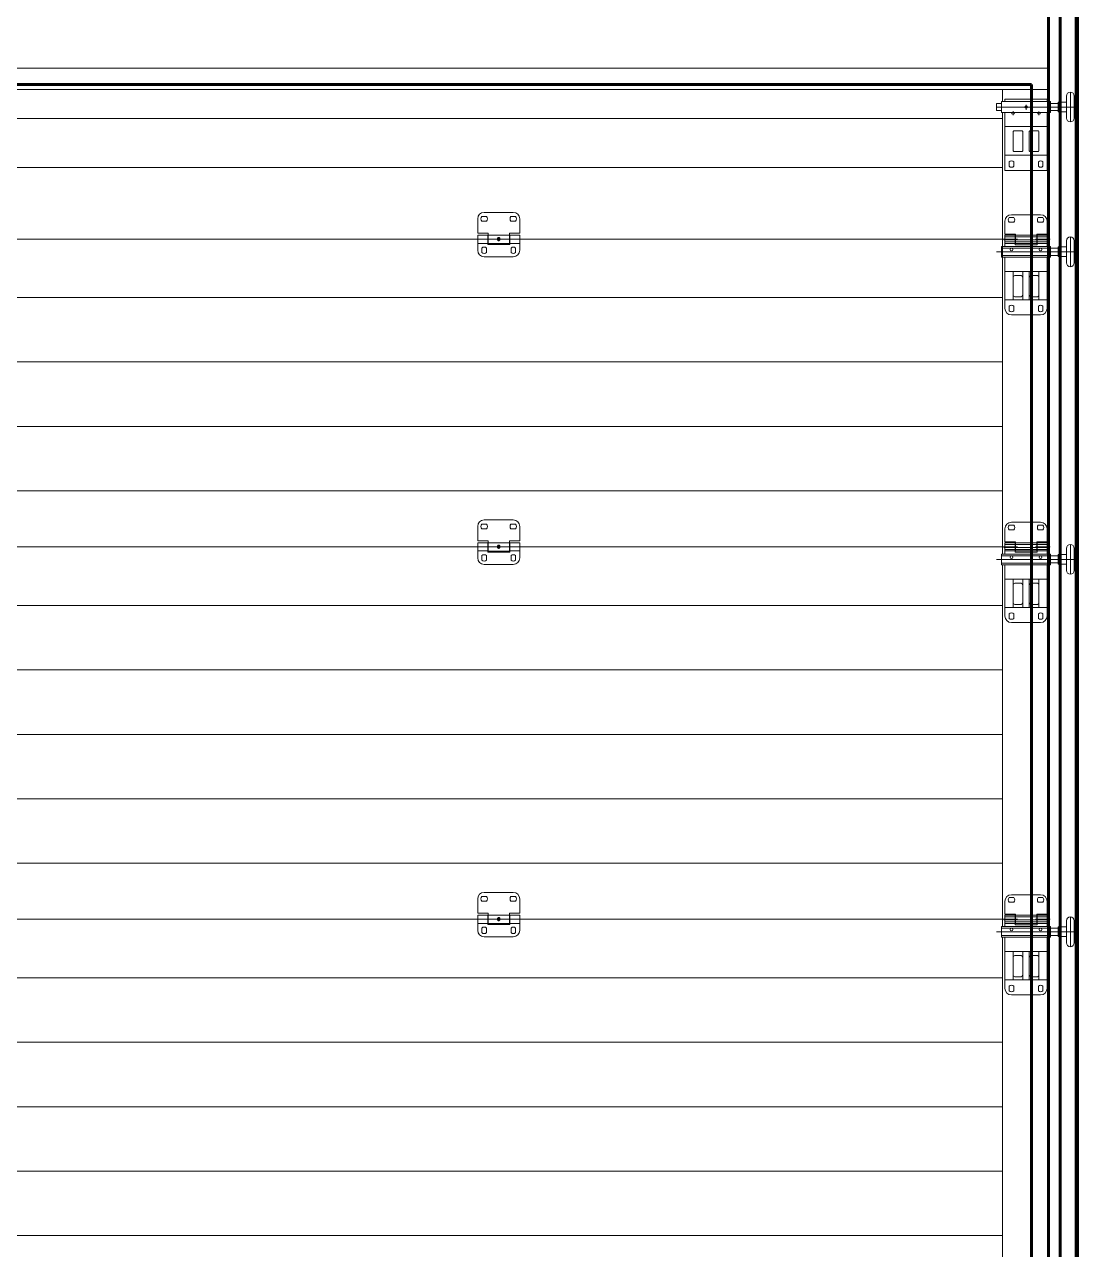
# Model space of a CAD drawing. Header units: millimetres. Extents: x 0 to 1680, y 0 to 594.
# Drawn here: x 286 to 347, y 412 to 482.9 of the extents above; entities that cross this region are included whole.
import ezdxf

# ---------------------------------------------------------------- set-up
doc = ezdxf.new("R2010")
doc.units = ezdxf.units.MM
for name, pattern in [('K5LT_AXLED', [19.5, 15, -1.5, 1.5, -1.5]), ('K5LT_BASIC', [0]), ('K5LT_THIN_INCLUDED_TO_HATCHING', [0])]:
    doc.linetypes.add(name, pattern=pattern)
doc.layers.add('Системный слой', color=7, linetype='Continuous')

# ---------------------------------------------------------------- blocks, each defined once
blk = doc.blocks.new('U14')
at = {"layer": 'Системный слой', "color": 7, "linetype": 'K5LT_THIN_INCLUDED_TO_HATCHING', "lineweight": 18}
for p, q in [((343.832, 467.004), (343.832, 468.648)), ((344.207, 467.004), (344.207, 468.648))]:
    blk.add_line(p, q, dxfattribs=at)
blk = doc.blocks.new('U15')
at = {"layer": 'Системный слой', "color": 7, "linetype": 'K5LT_THIN_INCLUDED_TO_HATCHING', "lineweight": 18}
for p, q in [((343.27, 467.004), (343.27, 468.648)), ((344.77, 467.004), (344.77, 468.648))]:
    blk.add_line(p, q, dxfattribs=at)
blk = doc.blocks.new('U16')
at = {"layer": 'Системный слой', "color": 7, "linetype": 'K5LT_THIN_INCLUDED_TO_HATCHING', "lineweight": 18}
for p, q in [((343.832, 449.192), (343.832, 450.835)), ((344.207, 449.192), (344.207, 450.835))]:
    blk.add_line(p, q, dxfattribs=at)
blk = doc.blocks.new('U17')
at = {"layer": 'Системный слой', "color": 7, "linetype": 'K5LT_THIN_INCLUDED_TO_HATCHING', "lineweight": 18}
for p, q in [((343.27, 449.192), (343.27, 450.835)), ((344.77, 449.192), (344.77, 450.835))]:
    blk.add_line(p, q, dxfattribs=at)
blk = doc.blocks.new('U18')
at = {"layer": 'Системный слой', "color": 7, "linetype": 'K5LT_THIN_INCLUDED_TO_HATCHING', "lineweight": 18}
for p, q in [((343.832, 427.629), (343.832, 429.273)), ((344.207, 427.629), (344.207, 429.273))]:
    blk.add_line(p, q, dxfattribs=at)
blk = doc.blocks.new('U19')
at = {"layer": 'Системный слой', "color": 7, "linetype": 'K5LT_THIN_INCLUDED_TO_HATCHING', "lineweight": 18}
for p, q in [((343.27, 427.629), (343.27, 429.273)), ((344.77, 427.629), (344.77, 429.273))]:
    blk.add_line(p, q, dxfattribs=at)

msp = doc.modelspace()

# ---------------------------------------------------------------- linework, layer by layer
at = {"layer": 'Системный слой', "color": 5, "linetype": 'K5LT_BASIC', "lineweight": 60, "true_color": 0x0000ff}
for p, q in [((345.3134, 390.02559), (345.3134, 565.95034)), ((345.9884, 390.02559), (345.9884, 565.95034)), ((346.9259, 565.95034), (346.9259, 389.93578)), ((347.0009, 389.93578), (347.0009, 565.95034)), ((250.5884, 479.47534), (344.3384, 479.47534)), ((344.3384, 479.47534), (344.3384, 385.72534))]:
    msp.add_line(p, q, dxfattribs=at)
at = {"layer": 'Системный слой', "color": 7, "linetype": 'K5LT_THIN_INCLUDED_TO_HATCHING', "lineweight": 18}
for p, q in [((261.10538, 480.41284), (327.22852, 480.41284)), ((320.79788, 480.41284), (345.3134, 480.41284)), ((345.3134, 386.77146), (345.3134, 480.41284)), ((261.10538, 479.17534), (327.22852, 479.17534)), ((320.79788, 479.17534), (345.3134, 479.17534)), ((342.64982, 478.48786), (342.64982, 479.17534)), ((346.3634, 477.53145), (346.3634, 478.80645)), ((346.5884, 477.30645), (346.5884, 479.03145)), ((346.8134, 477.53145), (346.8134, 478.80645)), ((342.3134, 478.3752), (342.3134, 477.9627)), ((342.59465, 478.3752), (342.3134, 478.3752)), ((342.3134, 478.16895), (346.8134, 478.16895)), ((342.59465, 478.48786), (345.44465, 478.48786)), ((342.59465, 477.85004), (342.59465, 478.48786)), ((342.8009, 478.61879), (345.2384, 478.61879)), ((342.8009, 478.61879), (342.8009, 478.48786)), ((344.01965, 478.00347), (344.01965, 478.29962)), ((345.2384, 478.61879), (345.2384, 478.48786)), ((345.44465, 477.85004), (345.44465, 478.48786)), ((345.8759, 478.3752), (345.44465, 478.3752)), ((345.8759, 478.4502), (345.8759, 477.8877)), ((345.8759, 478.4502), (346.11965, 478.4502)), ((346.3634, 478.4502), (346.11965, 478.4502)), ((342.64177, 477.50733), (252.30427, 477.50733)), ((342.59465, 477.9627), (342.3134, 477.9627)), ((342.59465, 477.85004), (345.44465, 477.85004)), ((342.64982, 452.28396), (342.64982, 477.85004)), ((342.8009, 477.85004), (342.8009, 474.49379)), ((343.26965, 477.68955), (343.26965, 477.93169)), ((344.76965, 477.70384), (344.76965, 477.91546)), ((345.2384, 477.85004), (345.2384, 474.49379)), ((345.8759, 477.9627), (345.44465, 477.9627)), ((345.8759, 477.8877), (346.11965, 477.8877)), ((346.3634, 477.8877), (346.11965, 477.8877)), ((342.8009, 477.04415), (345.2384, 477.04415)), ((342.8009, 477.04415), (345.2384, 477.04415)), ((343.26965, 476.74507), (343.30715, 476.78257)), ((343.26965, 475.62775), (343.26965, 476.74507)), ((343.30715, 476.78257), (343.79465, 476.78257)), ((343.79465, 476.78257), (343.83215, 476.74507)), ((343.83215, 475.62775), (343.83215, 476.74507)), ((344.20715, 476.74507), (344.24465, 476.78257)), ((344.20715, 475.62775), (344.20715, 476.74507)), ((344.24465, 476.78257), (344.73215, 476.78257)), ((344.73215, 476.78257), (344.76965, 476.74507)), ((344.76965, 475.62775), (344.76965, 476.74507)), ((342.8009, 475.37932), (345.2384, 475.37932)), ((343.26965, 475.62775), (343.30715, 475.59025)), ((343.30715, 475.59025), (343.79465, 475.59025)), ((343.79465, 475.59025), (343.83215, 475.62775)), ((344.20715, 475.62775), (344.24465, 475.59025)), ((344.24465, 475.59025), (344.73215, 475.59025)), ((344.73215, 475.59025), (344.76965, 475.62775)), ((342.64177, 474.67608), (252.30427, 474.67608)), ((343.04465, 475.00269), (343.04465, 474.73489)), ((343.30715, 475.00269), (343.30715, 474.73489)), ((344.73215, 475.00269), (344.73215, 474.73489)), ((344.99465, 475.00269), (344.99465, 474.73489)), ((345.2384, 474.49379), (342.8009, 474.49379)), ((312.25715, 471.69396), (312.25715, 470.86896)), ((312.76605, 471.82521), (312.49825, 471.82521)), ((314.31965, 472.06896), (312.63215, 472.06896)), ((314.45355, 471.82521), (314.18575, 471.82521)), ((314.69465, 470.86896), (314.69465, 471.69396)), ((343.042, 471.76521), (343.3098, 471.76521)), ((343.1759, 471.93396), (344.8634, 471.93396)), ((344.7295, 471.76521), (344.9973, 471.76521)), ((312.49825, 471.56271), (312.76605, 471.56271)), ((314.18575, 471.56271), (314.45355, 471.56271)), ((342.8009, 470.80896), (342.8009, 471.55896)), ((343.3098, 471.50271), (343.042, 471.50271)), ((344.9973, 471.50271), (344.7295, 471.50271)), ((345.2384, 470.80896), (345.2384, 471.55896)), ((342.68, 470.50896), (252.3425, 470.50896)), ((312.25715, 470.86896), (312.85715, 470.86896)), ((312.25715, 470.74334), (312.25715, 470.27459)), ((312.25715, 470.74334), (312.8384, 470.74334)), ((312.25715, 470.27459), (312.8384, 470.27459)), ((312.25715, 470.27459), (312.25715, 469.87146)), ((312.8384, 470.74334), (312.8384, 470.27459)), ((312.85715, 470.64021), (312.8384, 470.64021)), ((312.85715, 470.37771), (312.8384, 470.37771)), ((312.8384, 470.27459), (312.8384, 470.20896)), ((312.85715, 470.86896), (312.85715, 470.74896)), ((312.85715, 470.26896), (312.85715, 470.74896)), ((314.09465, 470.74896), (312.85715, 470.74896)), ((314.09465, 470.86896), (314.69465, 470.86896)), ((314.09465, 470.74896), (314.09465, 470.86896)), ((314.09465, 470.74896), (314.09465, 470.26896)), ((314.1134, 470.64021), (314.09465, 470.64021)), ((314.1134, 470.37771), (314.09465, 470.37771)), ((314.1134, 470.74334), (314.69465, 470.74334)), ((314.1134, 470.74334), (314.1134, 470.27459)), ((314.1134, 470.27459), (314.69465, 470.27459)), ((314.1134, 470.20896), (314.1134, 470.27459)), ((314.69465, 470.74334), (314.69465, 470.27459)), ((314.69465, 470.27459), (314.69465, 469.87146)), ((342.6593, 470.50896), (343.5262, 470.50896)), ((345.3509, 470.48084), (342.7259, 470.48084)), ((342.8009, 470.80896), (343.4009, 470.80896)), ((342.8009, 470.74379), (345.2384, 470.74379)), ((342.8009, 470.74334), (343.38215, 470.74334)), ((342.8009, 470.09646), (342.8009, 470.74334)), ((342.8009, 470.64959), (344.65715, 470.64959)), ((342.8009, 470.36834), (344.65715, 470.36834)), ((342.8009, 470.27459), (343.38215, 470.27459)), ((343.38215, 470.74334), (343.38215, 470.19675)), ((343.38215, 470.64959), (343.4009, 470.64959)), ((343.38215, 470.36834), (343.4009, 470.36834)), ((343.4009, 470.80896), (343.4009, 470.27459)), ((343.4009, 470.74334), (344.6384, 470.74334)), ((343.4009, 470.27459), (344.6384, 470.27459)), ((344.57135, 470.50896), (345.42068, 470.50896)), ((344.6384, 470.80896), (345.2384, 470.80896)), ((344.6384, 470.80896), (344.6384, 470.27459)), ((344.6384, 470.64959), (344.65715, 470.64959)), ((344.6384, 470.36834), (344.65715, 470.36834)), ((344.65715, 470.74334), (344.65715, 470.19675)), ((344.65715, 470.74334), (345.2384, 470.74334)), ((344.65715, 470.64959), (345.2384, 470.64959)), ((344.65715, 470.36834), (345.2384, 470.36834)), ((344.65715, 470.27459), (345.2384, 470.27459)), ((345.2384, 470.74334), (345.2384, 470.09646)), ((346.3634, 469.14959), (346.3634, 470.42459)), ((346.3634, 470.42459), (346.3634, 469.14959)), ((346.5884, 468.92459), (346.5884, 470.64959)), ((346.5884, 470.64959), (346.5884, 468.92459)), ((346.8134, 469.14959), (346.8134, 470.42459)), ((346.8134, 470.42459), (346.8134, 469.14959)), ((312.5009, 470.00536), (312.5009, 469.73756)), ((312.7634, 469.73756), (312.7634, 470.00536)), ((312.8384, 470.20896), (314.1134, 470.20896)), ((314.09465, 470.26896), (312.85715, 470.26896)), ((314.1884, 470.00536), (314.1884, 469.73756)), ((314.4509, 469.73756), (314.4509, 470.00536)), ((342.3134, 469.78709), (346.8134, 469.78709)), ((342.3134, 469.78709), (346.8134, 469.78709)), ((342.59465, 470.09646), (342.59465, 469.47771)), ((345.44465, 470.09646), (342.59465, 470.09646)), ((345.44465, 470.00271), (342.59465, 470.00271)), ((345.44465, 469.78709), (342.59465, 469.78709)), ((345.44465, 469.57146), (342.59465, 469.57146)), ((344.65715, 470.19675), (343.38215, 470.19675)), ((345.44465, 470.09646), (345.44465, 469.47771)), ((345.8759, 469.99334), (345.44465, 469.99334)), ((345.8759, 469.99334), (345.44465, 469.99334)), ((345.8759, 469.58084), (345.44465, 469.58084)), ((345.8759, 469.58084), (345.44465, 469.58084)), ((345.8759, 470.06834), (345.8759, 469.50584)), ((345.8759, 470.06834), (346.11965, 470.06834)), ((345.8759, 469.50584), (345.8759, 470.06834)), ((345.8759, 470.06834), (346.11965, 470.06834)), ((346.3634, 470.06834), (346.11965, 470.06834)), ((346.3634, 470.06834), (346.11965, 470.06834)), ((312.63215, 469.49646), (314.31965, 469.49646)), ((345.44465, 469.47771), (342.59465, 469.47771)), ((342.8009, 466.50584), (342.8009, 469.47771)), ((342.8009, 469.47771), (345.2384, 469.47771)), ((345.2384, 469.47771), (345.2384, 466.50584)), ((345.8759, 469.50584), (346.11965, 469.50584)), ((345.8759, 469.50584), (346.11965, 469.50584)), ((346.3634, 469.50584), (346.11965, 469.50584)), ((346.3634, 469.50584), (346.11965, 469.50584)), ((342.8009, 468.64753), (345.2384, 468.64753)), ((343.3634, 468.40917), (343.7384, 468.40917)), ((344.3009, 468.40917), (344.6759, 468.40917)), ((342.64177, 467.13858), (252.30427, 467.13858)), ((342.8009, 467.00438), (345.2384, 467.00438)), ((343.3634, 467.18542), (343.7384, 467.18542)), ((344.3009, 467.18542), (344.6759, 467.18542)), ((343.04465, 466.63974), (343.04465, 466.37194)), ((344.8634, 466.13084), (343.1759, 466.13084)), ((343.30715, 466.63974), (343.30715, 466.37194)), ((344.73215, 466.63974), (344.73215, 466.37194)), ((344.99465, 466.63974), (344.99465, 466.37194)), ((342.64177, 463.40733), (252.30427, 463.40733)), ((342.64177, 459.67608), (252.30427, 459.67608)), ((342.64177, 455.94483), (252.30427, 455.94483)), ((342.64177, 455.94483), (252.30427, 455.94483)), ((312.76605, 454.01271), (312.49825, 454.01271)), ((314.31965, 454.25646), (312.63215, 454.25646)), ((314.45355, 454.01271), (314.18575, 454.01271)), ((343.1759, 454.12146), (344.8634, 454.12146)), ((312.25715, 453.88146), (312.25715, 453.05646)), ((312.49825, 453.75021), (312.76605, 453.75021)), ((314.18575, 453.75021), (314.45355, 453.75021)), ((314.69465, 453.05646), (314.69465, 453.88146)), ((342.8009, 452.99646), (342.8009, 453.74646)), ((343.042, 453.95271), (343.3098, 453.95271)), ((343.3098, 453.69021), (343.042, 453.69021)), ((344.7295, 453.95271), (344.9973, 453.95271)), ((344.9973, 453.69021), (344.7295, 453.69021)), ((345.2384, 452.99646), (345.2384, 453.74646)), ((249.6509, 452.69646), (342.64982, 452.69646)), ((312.25715, 453.05646), (312.85715, 453.05646)), ((312.25715, 452.93084), (312.25715, 452.46209)), ((312.25715, 452.93084), (312.8384, 452.93084)), ((312.8384, 452.93084), (312.8384, 452.46209)), ((312.85715, 452.82771), (312.8384, 452.82771)), ((312.85715, 452.56521), (312.8384, 452.56521)), ((312.85715, 453.05646), (312.85715, 452.93646)), ((312.85715, 452.45646), (312.85715, 452.93646)), ((314.09465, 452.93646), (312.85715, 452.93646)), ((314.09465, 453.05646), (314.69465, 453.05646)), ((314.09465, 452.93646), (314.09465, 453.05646)), ((314.09465, 452.93646), (314.09465, 452.45646)), ((314.1134, 452.82771), (314.09465, 452.82771)), ((314.1134, 452.56521), (314.09465, 452.56521)), ((314.1134, 452.93084), (314.69465, 452.93084)), ((314.1134, 452.93084), (314.1134, 452.46209)), ((314.69465, 452.93084), (314.69465, 452.46209)), ((342.6593, 452.69646), (343.5262, 452.69646)), ((345.3509, 452.66834), (342.7259, 452.66834)), ((342.8009, 452.99646), (343.4009, 452.99646)), ((342.8009, 452.93084), (343.38215, 452.93084)), ((342.8009, 452.28396), (342.8009, 452.93084)), ((342.8009, 452.83709), (344.65715, 452.83709)), ((342.8009, 452.55584), (344.65715, 452.55584)), ((343.38215, 452.93084), (343.38215, 452.38425)), ((343.38215, 452.83709), (343.4009, 452.83709)), ((343.38215, 452.55584), (343.4009, 452.55584)), ((343.4009, 452.99646), (343.4009, 452.46209)), ((343.4009, 452.93084), (344.6384, 452.93084)), ((344.57135, 452.69646), (345.42068, 452.69646)), ((344.6384, 452.99646), (345.2384, 452.99646)), ((344.6384, 452.99646), (344.6384, 452.46209)), ((344.6384, 452.83709), (344.65715, 452.83709)), ((344.6384, 452.55584), (344.65715, 452.55584)), ((344.65715, 452.93084), (344.65715, 452.38425)), ((344.65715, 452.93084), (345.2384, 452.93084)), ((344.65715, 452.83709), (345.2384, 452.83709)), ((344.65715, 452.55584), (345.2384, 452.55584)), ((345.2384, 452.93084), (345.2384, 452.28396)), ((346.3634, 451.33709), (346.3634, 452.61209)), ((346.3634, 452.61209), (346.3634, 451.33709)), ((346.5884, 451.11209), (346.5884, 452.83709)), ((346.5884, 452.83709), (346.5884, 451.11209)), ((346.8134, 451.33709), (346.8134, 452.61209)), ((346.8134, 452.61209), (346.8134, 451.33709)), ((312.25715, 452.46209), (312.8384, 452.46209)), ((312.25715, 452.46209), (312.25715, 452.05896)), ((312.5009, 452.19286), (312.5009, 451.92506)), ((312.7634, 451.92506), (312.7634, 452.19286)), ((312.8384, 452.46209), (312.8384, 452.39646)), ((312.8384, 452.39646), (314.1134, 452.39646)), ((314.09465, 452.45646), (312.85715, 452.45646)), ((314.1134, 452.46209), (314.69465, 452.46209)), ((314.1134, 452.39646), (314.1134, 452.46209)), ((314.1884, 452.19286), (314.1884, 451.92506)), ((314.4509, 451.92506), (314.4509, 452.19286)), ((314.69465, 452.46209), (314.69465, 452.05896)), ((342.3134, 451.97459), (346.8134, 451.97459)), ((342.3134, 451.97459), (346.8134, 451.97459)), ((342.59465, 452.28396), (342.59465, 451.66521)), ((345.44465, 452.28396), (342.59465, 452.28396)), ((345.44465, 452.19021), (342.59465, 452.19021)), ((345.44465, 451.97459), (342.59465, 451.97459)), ((342.8009, 452.46209), (343.38215, 452.46209)), ((344.65715, 452.38425), (343.38215, 452.38425)), ((343.4009, 452.46209), (344.6384, 452.46209)), ((344.65715, 452.46209), (345.2384, 452.46209)), ((345.44465, 452.28396), (345.44465, 451.66521)), ((345.8759, 452.18084), (345.44465, 452.18084)), ((345.8759, 452.18084), (345.44465, 452.18084)), ((345.8759, 452.25584), (345.8759, 451.69334)), ((345.8759, 452.25584), (346.11965, 452.25584)), ((345.8759, 451.69334), (345.8759, 452.25584)), ((345.8759, 452.25584), (346.11965, 452.25584)), ((346.3634, 452.25584), (346.11965, 452.25584)), ((346.3634, 452.25584), (346.11965, 452.25584)), ((312.63215, 451.68396), (314.31965, 451.68396)), ((345.44465, 451.75896), (342.59465, 451.75896)), ((345.44465, 451.66521), (342.59465, 451.66521)), ((342.64982, 430.72146), (342.64982, 451.66521)), ((342.8009, 448.69334), (342.8009, 451.66521)), ((342.8009, 451.66521), (345.2384, 451.66521)), ((345.2384, 451.66521), (345.2384, 448.69334)), ((345.8759, 451.76834), (345.44465, 451.76834)), ((345.8759, 451.76834), (345.44465, 451.76834)), ((345.8759, 451.69334), (346.11965, 451.69334)), ((345.8759, 451.69334), (346.11965, 451.69334)), ((346.3634, 451.69334), (346.11965, 451.69334)), ((346.3634, 451.69334), (346.11965, 451.69334)), ((342.8009, 450.83503), (345.2384, 450.83503)), ((343.3634, 450.59667), (343.7384, 450.59667)), ((344.3009, 450.59667), (344.6759, 450.59667)), ((342.64177, 449.30733), (252.30427, 449.30733)), ((342.8009, 449.19188), (345.2384, 449.19188)), ((343.3634, 449.37292), (343.7384, 449.37292)), ((344.3009, 449.37292), (344.6759, 449.37292)), ((343.04465, 448.82724), (343.04465, 448.55944)), ((344.8634, 448.31834), (343.1759, 448.31834)), ((343.30715, 448.82724), (343.30715, 448.55944)), ((344.73215, 448.82724), (344.73215, 448.55944)), ((344.99465, 448.82724), (344.99465, 448.55944)), ((342.64177, 445.57608), (252.30427, 445.57608)), ((342.64177, 441.84483), (252.30427, 441.84483)), ((342.64177, 438.11358), (252.30427, 438.11358)), ((342.64177, 434.38233), (252.30427, 434.38233)), ((314.31965, 432.69396), (312.63215, 432.69396)), ((312.25715, 432.31896), (312.25715, 431.49396)), ((312.76605, 432.45021), (312.49825, 432.45021)), ((312.49825, 432.18771), (312.76605, 432.18771)), ((314.45355, 432.45021), (314.18575, 432.45021)), ((314.18575, 432.18771), (314.45355, 432.18771)), ((314.69465, 431.49396), (314.69465, 432.31896)), ((342.8009, 431.43396), (342.8009, 432.18396)), ((343.042, 432.39021), (343.3098, 432.39021)), ((343.3098, 432.12771), (343.042, 432.12771)), ((343.1759, 432.55896), (344.8634, 432.55896)), ((344.7295, 432.39021), (344.9973, 432.39021)), ((344.9973, 432.12771), (344.7295, 432.12771)), ((345.2384, 431.43396), (345.2384, 432.18396)), ((312.25715, 431.49396), (312.85715, 431.49396)), ((312.25715, 431.36834), (312.25715, 430.89959)), ((312.25715, 431.36834), (312.8384, 431.36834)), ((312.8384, 431.36834), (312.8384, 430.89959)), ((312.85715, 431.26521), (312.8384, 431.26521)), ((312.85715, 431.49396), (312.85715, 431.37396)), ((312.85715, 430.89396), (312.85715, 431.37396)), ((314.09465, 431.37396), (312.85715, 431.37396)), ((314.09465, 431.49396), (314.69465, 431.49396)), ((314.09465, 431.37396), (314.09465, 431.49396)), ((314.09465, 431.37396), (314.09465, 430.89396)), ((314.1134, 431.26521), (314.09465, 431.26521)), ((314.1134, 431.36834), (314.69465, 431.36834)), ((314.1134, 431.36834), (314.1134, 430.89959)), ((314.69465, 431.36834), (314.69465, 430.89959)), ((342.8009, 431.43396), (343.4009, 431.43396)), ((342.8009, 431.36834), (343.38215, 431.36834)), ((342.8009, 430.72146), (342.8009, 431.36834)), ((342.8009, 431.27459), (344.65715, 431.27459)), ((343.38215, 431.36834), (343.38215, 430.82175)), ((343.38215, 431.27459), (343.4009, 431.27459)), ((343.4009, 431.43396), (343.4009, 430.89959)), ((343.4009, 431.36834), (344.6384, 431.36834)), ((344.6384, 431.43396), (345.2384, 431.43396)), ((344.6384, 431.43396), (344.6384, 430.89959)), ((344.6384, 431.27459), (344.65715, 431.27459)), ((344.65715, 431.36834), (344.65715, 430.82175)), ((344.65715, 431.36834), (345.2384, 431.36834)), ((344.65715, 431.27459), (345.2384, 431.27459)), ((345.2384, 431.36834), (345.2384, 430.72146)), ((346.5884, 429.54959), (346.5884, 431.27459)), ((346.5884, 431.27459), (346.5884, 429.54959)), ((252.31447, 431.13396), (342.64982, 431.13396)), ((312.25715, 430.89959), (312.8384, 430.89959)), ((312.25715, 430.89959), (312.25715, 430.49646)), ((312.5009, 430.63036), (312.5009, 430.36256)), ((312.7634, 430.36256), (312.7634, 430.63036)), ((312.85715, 431.00271), (312.8384, 431.00271)), ((312.8384, 430.89959), (312.8384, 430.83396)), ((312.8384, 430.83396), (314.1134, 430.83396)), ((314.09465, 430.89396), (312.85715, 430.89396)), ((314.1134, 431.00271), (314.09465, 431.00271)), ((314.1134, 430.89959), (314.69465, 430.89959)), ((314.1134, 430.83396), (314.1134, 430.89959)), ((314.1884, 430.63036), (314.1884, 430.36256)), ((314.4509, 430.36256), (314.4509, 430.63036)), ((314.69465, 430.89959), (314.69465, 430.49646)), ((342.59465, 430.72146), (342.59465, 430.10271)), ((345.44465, 430.72146), (342.59465, 430.72146)), ((345.44465, 430.62771), (342.59465, 430.62771)), ((342.6593, 431.13396), (343.5262, 431.13396)), ((345.3509, 431.10584), (342.7259, 431.10584)), ((342.8009, 430.99334), (344.65715, 430.99334)), ((342.8009, 430.89959), (343.38215, 430.89959)), ((343.38215, 430.99334), (343.4009, 430.99334)), ((344.65715, 430.82175), (343.38215, 430.82175)), ((343.4009, 430.89959), (344.6384, 430.89959)), ((344.57135, 431.13396), (345.42068, 431.13396)), ((344.6384, 430.99334), (344.65715, 430.99334)), ((344.65715, 430.99334), (345.2384, 430.99334)), ((344.65715, 430.89959), (345.2384, 430.89959)), ((345.44465, 430.72146), (345.44465, 430.10271)), ((345.8759, 430.61834), (345.44465, 430.61834)), ((345.8759, 430.61834), (345.44465, 430.61834)), ((345.8759, 430.69334), (345.8759, 430.13084)), ((345.8759, 430.69334), (346.11965, 430.69334)), ((345.8759, 430.13084), (345.8759, 430.69334)), ((345.8759, 430.69334), (346.11965, 430.69334)), ((346.3634, 430.69334), (346.11965, 430.69334)), ((346.3634, 430.69334), (346.11965, 430.69334)), ((346.3634, 429.77459), (346.3634, 431.04959)), ((346.3634, 431.04959), (346.3634, 429.77459)), ((346.8134, 429.77459), (346.8134, 431.04959)), ((346.8134, 431.04959), (346.8134, 429.77459)), ((312.63215, 430.12146), (314.31965, 430.12146)), ((342.3134, 430.41209), (346.8134, 430.41209)), ((342.3134, 430.41209), (346.8134, 430.41209)), ((345.44465, 430.41209), (342.59465, 430.41209)), ((345.44465, 430.19646), (342.59465, 430.19646)), ((345.44465, 430.10271), (342.59465, 430.10271)), ((342.64982, 409.37459), (342.64982, 430.10271)), ((342.8009, 427.13084), (342.8009, 430.10271)), ((342.8009, 430.10271), (345.2384, 430.10271)), ((345.2384, 430.10271), (345.2384, 427.13084)), ((345.8759, 430.20584), (345.44465, 430.20584)), ((345.8759, 430.20584), (345.44465, 430.20584)), ((345.8759, 430.13084), (346.11965, 430.13084)), ((345.8759, 430.13084), (346.11965, 430.13084)), ((346.3634, 430.13084), (346.11965, 430.13084)), ((346.3634, 430.13084), (346.11965, 430.13084)), ((342.8009, 429.27253), (345.2384, 429.27253)), ((343.3634, 429.03417), (343.7384, 429.03417)), ((344.3009, 429.03417), (344.6759, 429.03417)), ((342.64177, 427.7449), (252.30427, 427.7449)), ((343.3634, 427.81042), (343.7384, 427.81042)), ((344.3009, 427.81042), (344.6759, 427.81042)), ((342.8009, 427.62938), (345.2384, 427.62938)), ((343.04465, 427.26474), (343.04465, 426.99694)), ((343.30715, 427.26474), (343.30715, 426.99694)), ((344.73215, 427.26474), (344.73215, 426.99694)), ((344.99465, 427.26474), (344.99465, 426.99694)), ((344.8634, 426.75584), (343.1759, 426.75584)), ((342.64177, 424.01365), (252.30427, 424.01365)), ((342.64177, 420.2824), (252.30427, 420.2824)), ((342.64177, 416.55115), (252.30427, 416.55115)), ((342.64177, 412.8199), (252.30427, 412.8199))]:
    msp.add_line(p, q, dxfattribs=at)
at = {"layer": 'Системный слой', "color": 30, "linetype": 'K5LT_AXLED', "lineweight": 18, "true_color": 0xff8000}
for p, q in [((316.69465, 470.50896), (310.25715, 470.50896)), ((316.69465, 452.69646), (310.25715, 452.69646)), ((316.69465, 431.13396), (310.25715, 431.13396))]:
    msp.add_line(p, q, dxfattribs=at)
at = {"layer": 'Системный слой', "color": 7, "linetype": 'K5LT_THIN_INCLUDED_TO_HATCHING', "lineweight": 18}
for centre, radius in [((344.01965, 478.16895), 0.075), ((343.1759, 469.91834), 0.07875), ((344.8634, 469.91834), 0.07875), ((343.1759, 452.10584), 0.07875), ((344.8634, 452.10584), 0.07875), ((343.1759, 430.54334), 0.07875), ((344.8634, 430.54334), 0.07875)]:
    msp.add_circle(centre, radius, dxfattribs=at)
for centre, radius, start, end in [((346.5884, 478.80645), 0.225, 0, 180), ((346.5884, 478.80645), 0.225, 0, 180), ((343.26965, 477.85004), 0.09375, 180, 0), ((344.76965, 477.85004), 0.09375, 180, 0), ((346.5884, 477.53145), 0.225, 180, 0), ((343.1759, 474.86879), 0.1875, 45.572996, 134.427004), ((343.1759, 474.86879), 0.1875, 225.572996, 314.427004), ((344.8634, 474.86879), 0.1875, 45.572996, 134.427004), ((344.8634, 474.86879), 0.1875, 225.572996, 314.427004), ((312.63215, 471.69396), 0.375, 90, 180), ((312.63215, 471.69396), 0.1875, 135.572996, 224.427004), ((312.63215, 471.69396), 0.1875, 315.572996, 44.427004), ((314.31965, 471.69396), 0.1875, 135.572996, 224.427004), ((314.31965, 471.69396), 0.375, 0, 90), ((314.31965, 471.69396), 0.1875, 315.572996, 44.427004), ((343.1759, 471.55896), 0.375, 90, 180), ((343.1759, 471.63396), 0.1875, 135.572996, 224.427004), ((343.1759, 471.63396), 0.1875, 315.572996, 44.427004), ((344.8634, 471.63396), 0.1875, 135.572996, 224.427004), ((344.8634, 471.55896), 0.375, 0, 90), ((344.8634, 471.63396), 0.1875, 315.572996, 44.427004), ((313.53298, 470.52336), 0.13208, 179.9945205, 186.2571), ((313.41872, 470.52336), 0.13218, 353.7452877, 0.00325), ((346.5884, 470.42459), 0.225, 0, 180), ((346.5884, 470.42459), 0.225, 0, 180), ((346.5884, 470.42459), 0.225, 0, 180), ((312.63215, 469.87146), 0.375, 180, 270), ((312.63215, 469.87146), 0.1875, 45.572996, 134.427004), ((312.63215, 469.87146), 0.1875, 225.572996, 314.427004), ((314.31965, 469.87146), 0.1875, 45.572996, 134.427004), ((314.31965, 469.87146), 0.1875, 225.572996, 314.427004), ((314.31965, 469.87146), 0.375, 270, 0), ((346.5884, 469.14959), 0.225, 180, 0), ((346.5884, 469.14959), 0.225, 180, 0), ((346.5884, 469.14959), 0.225, 180, 0), ((343.3634, 468.31542), 0.09375, 90, 180), ((343.7384, 468.31542), 0.09375, 0, 90), ((344.3009, 468.31542), 0.09375, 90, 180), ((344.6759, 468.31542), 0.09375, 0, 90), ((343.3634, 467.27917), 0.09375, 180, 270), ((343.7384, 467.27917), 0.09375, 270, 0), ((344.3009, 467.27917), 0.09375, 180, 270), ((344.6759, 467.27917), 0.09375, 270, 0), ((343.1759, 466.50584), 0.375, 180, 270), ((343.1759, 466.50584), 0.1875, 45.572996, 134.427004), ((343.1759, 466.50584), 0.1875, 225.572996, 314.427004), ((344.8634, 466.50584), 0.1875, 45.572996, 134.427004), ((344.8634, 466.50584), 0.1875, 225.572996, 314.427004), ((344.8634, 466.50584), 0.375, 270, 0), ((312.63215, 453.88146), 0.375, 90, 180), ((312.63215, 453.88146), 0.1875, 135.572996, 224.427004), ((312.63215, 453.88146), 0.1875, 315.572996, 44.427004), ((314.31965, 453.88146), 0.1875, 135.572996, 224.427004), ((314.31965, 453.88146), 0.375, 0, 90), ((314.31965, 453.88146), 0.1875, 315.572996, 44.427004), ((343.1759, 453.74646), 0.375, 90, 180), ((344.8634, 453.74646), 0.375, 0, 90), ((343.1759, 453.82146), 0.1875, 135.572996, 224.427004), ((343.1759, 453.82146), 0.1875, 315.572996, 44.427004), ((344.8634, 453.82146), 0.1875, 135.572996, 224.427004), ((344.8634, 453.82146), 0.1875, 315.572996, 44.427004), ((313.53298, 452.71086), 0.13208, 179.9945205, 186.2571), ((313.41872, 452.71086), 0.13218, 353.7452877, 0.00325), ((346.5884, 452.61209), 0.225, 0, 180), ((346.5884, 452.61209), 0.225, 0, 180), ((346.5884, 452.61209), 0.225, 0, 180), ((312.63215, 452.05896), 0.375, 180, 270), ((312.63215, 452.05896), 0.1875, 45.572996, 134.427004), ((312.63215, 452.05896), 0.1875, 225.572996, 314.427004), ((314.31965, 452.05896), 0.1875, 45.572996, 134.427004), ((314.31965, 452.05896), 0.1875, 225.572996, 314.427004), ((314.31965, 452.05896), 0.375, 270, 0), ((346.5884, 451.33709), 0.225, 180, 0), ((346.5884, 451.33709), 0.225, 180, 0), ((346.5884, 451.33709), 0.225, 180, 0), ((343.3634, 450.50292), 0.09375, 90, 180), ((343.7384, 450.50292), 0.09375, 0, 90), ((344.3009, 450.50292), 0.09375, 90, 180), ((344.6759, 450.50292), 0.09375, 0, 90), ((343.3634, 449.46667), 0.09375, 180, 270), ((343.7384, 449.46667), 0.09375, 270, 0), ((344.3009, 449.46667), 0.09375, 180, 270), ((344.6759, 449.46667), 0.09375, 270, 0), ((343.1759, 448.69334), 0.375, 180, 270), ((343.1759, 448.69334), 0.1875, 45.572996, 134.427004), ((343.1759, 448.69334), 0.1875, 225.572996, 314.427004), ((344.8634, 448.69334), 0.1875, 45.572996, 134.427004), ((344.8634, 448.69334), 0.1875, 225.572996, 314.427004), ((344.8634, 448.69334), 0.375, 270, 0), ((312.63215, 432.31896), 0.375, 90, 180), ((314.31965, 432.31896), 0.375, 0, 90), ((312.63215, 432.31896), 0.1875, 135.572996, 224.427004), ((312.63215, 432.31896), 0.1875, 315.572996, 44.427004), ((314.31965, 432.31896), 0.1875, 135.572996, 224.427004), ((314.31965, 432.31896), 0.1875, 315.572996, 44.427004), ((343.1759, 432.18396), 0.375, 90, 180), ((343.1759, 432.25896), 0.1875, 135.572996, 224.427004), ((343.1759, 432.25896), 0.1875, 315.572996, 44.427004), ((344.8634, 432.25896), 0.1875, 135.572996, 224.427004), ((344.8634, 432.18396), 0.375, 0, 90), ((344.8634, 432.25896), 0.1875, 315.572996, 44.427004), ((346.5884, 431.04959), 0.225, 0, 180), ((346.5884, 431.04959), 0.225, 0, 180), ((346.5884, 431.04959), 0.225, 0, 180), ((312.63215, 430.49646), 0.1875, 45.572996, 134.427004), ((313.53298, 431.14836), 0.13208, 179.9945205, 186.2571), ((313.41872, 431.14836), 0.13218, 353.7452877, 0.00325), ((314.31965, 430.49646), 0.1875, 45.572996, 134.427004), ((312.63215, 430.49646), 0.375, 180, 270), ((312.63215, 430.49646), 0.1875, 225.572996, 314.427004), ((314.31965, 430.49646), 0.1875, 225.572996, 314.427004), ((314.31965, 430.49646), 0.375, 270, 0), ((346.5884, 429.77459), 0.225, 180, 0), ((346.5884, 429.77459), 0.225, 180, 0), ((346.5884, 429.77459), 0.225, 180, 0), ((343.3634, 428.94042), 0.09375, 90, 180), ((343.7384, 428.94042), 0.09375, 0, 90), ((344.3009, 428.94042), 0.09375, 90, 180), ((344.6759, 428.94042), 0.09375, 0, 90), ((343.3634, 427.90417), 0.09375, 180, 270), ((343.7384, 427.90417), 0.09375, 270, 0), ((344.3009, 427.90417), 0.09375, 180, 270), ((344.6759, 427.90417), 0.09375, 270, 0), ((343.1759, 427.13084), 0.375, 180, 270), ((343.1759, 427.13084), 0.1875, 45.572996, 134.427004), ((344.8634, 427.13084), 0.1875, 45.572996, 134.427004), ((344.8634, 427.13084), 0.375, 270, 0), ((343.1759, 427.13084), 0.1875, 225.572996, 314.427004), ((344.8634, 427.13084), 0.1875, 225.572996, 314.427004)]:
    msp.add_arc(centre, radius, start, end, dxfattribs=at)
for points, knots in [([(313.4009, 470.52337), (313.4009, 470.52738), (313.40125, 470.53509), (313.40277, 470.54633), (313.40519, 470.55699), (313.40858, 470.5673), (313.41294, 470.57711), (313.41829, 470.58627), (313.42459, 470.5946), (313.43173, 470.60187), (313.43955, 470.60792), (313.44783, 470.61266), (313.45638, 470.61606), (313.46574, 470.61835), (313.47229, 470.61891), (313.4759, 470.61891)], [0, 0, 0, 0, 1.2301219, 2.36914821, 3.51934198, 4.68752495, 5.87975074, 7.09950522, 8.34457177, 9.60486397, 10.86469317, 12.11051329, 13.33326664, 14.53004824, 16, 16, 16, 16]), ([(313.40094, 470.51987), (313.40101, 470.52149), (313.4014, 470.52558), (313.40284, 470.53206), (313.4056, 470.53917), (313.4095, 470.54599), (313.41458, 470.55241), (313.42082, 470.55831), (313.42816, 470.56355), (313.43646, 470.56797), (313.4455, 470.57147), (313.45502, 470.57399), (313.46519, 470.57559), (313.4722, 470.57596), (313.4759, 470.57596)], [0, 0, 0, 0, 0.78335512, 1.98280873, 3.19371922, 4.42380575, 5.67987518, 6.96579334, 8.27922702, 9.60946421, 10.94169951, 12.26029596, 13.55505442, 15, 15, 15, 15]), ([(313.55011, 470.50896), (313.54955, 470.50383), (313.54805, 470.49505), (313.54467, 470.48305), (313.54069, 470.4728), (313.53574, 470.46309), (313.52981, 470.45412), (313.52298, 470.44611), (313.51541, 470.43927), (313.50728, 470.43375), (313.4988, 470.42962), (313.49013, 470.42685), (313.48137, 470.42541), (313.47261, 470.42525), (313.4639, 470.42637), (313.45529, 470.42876), (313.44688, 470.43246), (313.43875, 470.4375), (313.43105, 470.4439), (313.42396, 470.45158), (313.41768, 470.46039), (313.41236, 470.47007), (313.40805, 470.48037), (313.40477, 470.49106), (313.40276, 470.50065), (313.40194, 470.50666), (313.40168, 470.50896)], [0, 0, 0, 0, 1.47611818, 2.55430392, 3.6526658, 4.77572636, 5.92401931, 7.09121329, 8.2643335, 9.42888531, 10.57533137, 11.70190697, 12.81273907, 13.91477178, 15.01587021, 16.1239247, 17.24609697, 18.38735284, 19.54776848, 20.71994598, 21.89019119, 23.04431364, 24.16639063, 25.262776, 26.33746256, 27, 27, 27, 27]), ([(313.55011, 470.50896), (313.54976, 470.507), (313.54869, 470.50259), (313.54608, 470.49586), (313.54212, 470.48891), (313.537, 470.48233), (313.53072, 470.47626), (313.52335, 470.47085), (313.51501, 470.46627), (313.50595, 470.46263), (313.49639, 470.46002), (313.48657, 470.45844), (313.47665, 470.45786), (313.46675, 470.45829), (313.45699, 470.4597), (313.44747, 470.46211), (313.43836, 470.46554), (313.42988, 470.46996), (313.42225, 470.47528), (313.41567, 470.48136), (313.41027, 470.48802), (313.40609, 470.49507), (313.40325, 470.50209), (313.40208, 470.50677), (313.40168, 470.50896)], [0, 0, 0, 0, 0.8563587, 1.94372524, 3.04860189, 4.17698007, 5.33218722, 6.51182415, 7.70618239, 8.90138628, 10.08597193, 11.25578561, 12.41386834, 13.56732553, 14.72447112, 15.89262134, 17.07545665, 18.26988315, 19.46520048, 20.64731114, 21.80547891, 22.93635435, 24.04291695, 25, 25, 25, 25]), ([(313.4759, 470.61891), (313.47878, 470.61891), (313.48457, 470.61851), (313.49318, 470.61673), (313.50166, 470.61371), (313.50991, 470.60941), (313.5178, 470.6038), (313.52513, 470.59691), (313.53172, 470.58887), (313.5374, 470.57986), (313.54212, 470.57007), (313.54582, 470.55971), (313.54853, 470.54895), (313.55042, 470.53684), (313.5509, 470.52823), (313.5509, 470.52337)], [0, 0, 0, 0, 1.17454216, 2.35789311, 3.55539901, 4.77535647, 6.01574012, 7.27324701, 8.5257685, 9.76652118, 10.98343891, 12.18162379, 13.35452857, 14.50792403, 16, 16, 16, 16]), ([(313.4759, 470.57596), (313.47916, 470.57596), (313.48571, 470.57565), (313.49542, 470.57426), (313.5049, 470.5719), (313.51397, 470.56858), (313.52239, 470.5643), (313.52992, 470.55916), (313.5364, 470.55329), (313.54171, 470.54684), (313.54583, 470.53994), (313.54875, 470.53275), (313.55034, 470.52602), (313.55077, 470.5217), (313.55085, 470.51987)], [0, 0, 0, 0, 1.27543042, 2.56024292, 3.85947172, 5.17886757, 6.50976448, 7.83098291, 9.13677211, 10.41544752, 11.67397692, 12.90570803, 14.11763282, 15, 15, 15, 15]), ([(313.4009, 452.71087), (313.4009, 452.71488), (313.40125, 452.72259), (313.40277, 452.73383), (313.40519, 452.74449), (313.40858, 452.7548), (313.41294, 452.76461), (313.41829, 452.77377), (313.42459, 452.7821), (313.43173, 452.78937), (313.43955, 452.79542), (313.44783, 452.80016), (313.45638, 452.80356), (313.46574, 452.80585), (313.47229, 452.80641), (313.4759, 452.80641)], [0, 0, 0, 0, 1.2301219, 2.36914821, 3.51934198, 4.68752495, 5.87975074, 7.09950522, 8.34457177, 9.60486397, 10.86469317, 12.11051329, 13.33326664, 14.53004824, 16, 16, 16, 16]), ([(313.40094, 452.70737), (313.40101, 452.70899), (313.4014, 452.71308), (313.40284, 452.71956), (313.4056, 452.72667), (313.4095, 452.73349), (313.41458, 452.73991), (313.42082, 452.74581), (313.42816, 452.75105), (313.43646, 452.75547), (313.4455, 452.75897), (313.45502, 452.76149), (313.46519, 452.76309), (313.4722, 452.76346), (313.4759, 452.76346)], [0, 0, 0, 0, 0.78335512, 1.98280873, 3.19371922, 4.42380575, 5.67987518, 6.96579334, 8.27922702, 9.60946421, 10.94169951, 12.26029596, 13.55505442, 15, 15, 15, 15]), ([(313.55011, 452.69646), (313.54955, 452.69133), (313.54805, 452.68255), (313.54467, 452.67055), (313.54069, 452.6603), (313.53574, 452.65059), (313.52981, 452.64162), (313.52298, 452.63361), (313.51541, 452.62677), (313.50728, 452.62125), (313.4988, 452.61712), (313.49013, 452.61435), (313.48137, 452.61291), (313.47261, 452.61275), (313.4639, 452.61387), (313.45529, 452.61626), (313.44688, 452.61996), (313.43875, 452.625), (313.43105, 452.6314), (313.42396, 452.63908), (313.41768, 452.64789), (313.41236, 452.65757), (313.40805, 452.66787), (313.40477, 452.67856), (313.40276, 452.68815), (313.40194, 452.69416), (313.40168, 452.69646)], [0, 0, 0, 0, 1.47611818, 2.55430392, 3.6526658, 4.77572636, 5.92401931, 7.09121329, 8.2643335, 9.42888531, 10.57533137, 11.70190697, 12.81273907, 13.91477178, 15.01587021, 16.1239247, 17.24609697, 18.38735284, 19.54776848, 20.71994598, 21.89019119, 23.04431364, 24.16639063, 25.262776, 26.33746256, 27, 27, 27, 27]), ([(313.55011, 452.69646), (313.54976, 452.6945), (313.54869, 452.69009), (313.54608, 452.68336), (313.54212, 452.67641), (313.537, 452.66983), (313.53072, 452.66376), (313.52335, 452.65835), (313.51501, 452.65377), (313.50595, 452.65013), (313.49639, 452.64752), (313.48657, 452.64594), (313.47665, 452.64536), (313.46675, 452.64579), (313.45699, 452.6472), (313.44747, 452.64961), (313.43836, 452.65304), (313.42988, 452.65746), (313.42225, 452.66278), (313.41567, 452.66886), (313.41027, 452.67552), (313.40609, 452.68257), (313.40325, 452.68959), (313.40208, 452.69427), (313.40168, 452.69646)], [0, 0, 0, 0, 0.8563587, 1.94372524, 3.04860189, 4.17698007, 5.33218722, 6.51182415, 7.70618239, 8.90138628, 10.08597193, 11.25578561, 12.41386834, 13.56732553, 14.72447112, 15.89262134, 17.07545665, 18.26988315, 19.46520048, 20.64731114, 21.80547891, 22.93635435, 24.04291695, 25, 25, 25, 25]), ([(313.4759, 452.80641), (313.47878, 452.80641), (313.48457, 452.80601), (313.49318, 452.80423), (313.50166, 452.80121), (313.50991, 452.79691), (313.5178, 452.7913), (313.52513, 452.78441), (313.53172, 452.77637), (313.5374, 452.76736), (313.54212, 452.75757), (313.54582, 452.74721), (313.54853, 452.73645), (313.55042, 452.72434), (313.5509, 452.71573), (313.5509, 452.71087)], [0, 0, 0, 0, 1.17454216, 2.35789311, 3.55539901, 4.77535647, 6.01574012, 7.27324701, 8.5257685, 9.76652118, 10.98343891, 12.18162379, 13.35452857, 14.50792403, 16, 16, 16, 16]), ([(313.4759, 452.76346), (313.47916, 452.76346), (313.48571, 452.76315), (313.49542, 452.76176), (313.5049, 452.7594), (313.51397, 452.75608), (313.52239, 452.7518), (313.52992, 452.74666), (313.5364, 452.74079), (313.54171, 452.73434), (313.54583, 452.72744), (313.54875, 452.72025), (313.55034, 452.71352), (313.55077, 452.7092), (313.55085, 452.70737)], [0, 0, 0, 0, 1.27543042, 2.56024292, 3.85947172, 5.17886757, 6.50976448, 7.83098291, 9.13677211, 10.41544752, 11.67397692, 12.90570803, 14.11763282, 15, 15, 15, 15]), ([(313.4009, 431.14837), (313.4009, 431.15238), (313.40125, 431.16009), (313.40277, 431.17133), (313.40519, 431.18199), (313.40858, 431.1923), (313.41294, 431.20211), (313.41829, 431.21127), (313.42459, 431.2196), (313.43173, 431.22687), (313.43955, 431.23292), (313.44783, 431.23766), (313.45638, 431.24106), (313.46574, 431.24335), (313.47229, 431.24391), (313.4759, 431.24391)], [0, 0, 0, 0, 1.2301219, 2.36914821, 3.51934198, 4.68752495, 5.87975074, 7.09950522, 8.34457177, 9.60486397, 10.86469317, 12.11051329, 13.33326664, 14.53004824, 16, 16, 16, 16]), ([(313.40094, 431.14487), (313.40101, 431.14649), (313.4014, 431.15058), (313.40284, 431.15706), (313.4056, 431.16417), (313.4095, 431.17099), (313.41458, 431.17741), (313.42082, 431.18331), (313.42816, 431.18855), (313.43646, 431.19297), (313.4455, 431.19647), (313.45502, 431.19899), (313.46519, 431.20059), (313.4722, 431.20096), (313.4759, 431.20096)], [0, 0, 0, 0, 0.78335512, 1.98280873, 3.19371922, 4.42380575, 5.67987518, 6.96579334, 8.27922702, 9.60946421, 10.94169951, 12.26029596, 13.55505442, 15, 15, 15, 15]), ([(313.55011, 431.13396), (313.54955, 431.12883), (313.54805, 431.12005), (313.54467, 431.10805), (313.54069, 431.0978), (313.53574, 431.08809), (313.52981, 431.07912), (313.52298, 431.07111), (313.51541, 431.06427), (313.50728, 431.05875), (313.4988, 431.05462), (313.49013, 431.05185), (313.48137, 431.05041), (313.47261, 431.05025), (313.4639, 431.05137), (313.45529, 431.05376), (313.44688, 431.05746), (313.43875, 431.0625), (313.43105, 431.0689), (313.42396, 431.07658), (313.41768, 431.08539), (313.41236, 431.09507), (313.40805, 431.10537), (313.40477, 431.11606), (313.40276, 431.12565), (313.40194, 431.13166), (313.40168, 431.13396)], [0, 0, 0, 0, 1.47611818, 2.55430392, 3.6526658, 4.77572636, 5.92401931, 7.09121329, 8.2643335, 9.42888531, 10.57533137, 11.70190697, 12.81273907, 13.91477178, 15.01587021, 16.1239247, 17.24609697, 18.38735284, 19.54776848, 20.71994598, 21.89019119, 23.04431364, 24.16639063, 25.262776, 26.33746256, 27, 27, 27, 27]), ([(313.55011, 431.13396), (313.54976, 431.132), (313.54869, 431.12759), (313.54608, 431.12086), (313.54212, 431.11391), (313.537, 431.10733), (313.53072, 431.10126), (313.52335, 431.09585), (313.51501, 431.09127), (313.50595, 431.08763), (313.49639, 431.08502), (313.48657, 431.08344), (313.47665, 431.08286), (313.46675, 431.08329), (313.45699, 431.0847), (313.44747, 431.08711), (313.43836, 431.09054), (313.42988, 431.09496), (313.42225, 431.10028), (313.41567, 431.10636), (313.41027, 431.11302), (313.40609, 431.12007), (313.40325, 431.12709), (313.40208, 431.13177), (313.40168, 431.13396)], [0, 0, 0, 0, 0.8563587, 1.94372524, 3.04860189, 4.17698007, 5.33218722, 6.51182415, 7.70618239, 8.90138628, 10.08597193, 11.25578561, 12.41386834, 13.56732553, 14.72447112, 15.89262134, 17.07545665, 18.26988315, 19.46520048, 20.64731114, 21.80547891, 22.93635435, 24.04291695, 25, 25, 25, 25]), ([(313.4759, 431.24391), (313.47878, 431.24391), (313.48457, 431.24351), (313.49318, 431.24173), (313.50166, 431.23871), (313.50991, 431.23441), (313.5178, 431.2288), (313.52513, 431.22191), (313.53172, 431.21387), (313.5374, 431.20486), (313.54212, 431.19507), (313.54582, 431.18471), (313.54853, 431.17395), (313.55042, 431.16184), (313.5509, 431.15323), (313.5509, 431.14837)], [0, 0, 0, 0, 1.17454216, 2.35789311, 3.55539901, 4.77535647, 6.01574012, 7.27324701, 8.5257685, 9.76652118, 10.98343891, 12.18162379, 13.35452857, 14.50792403, 16, 16, 16, 16]), ([(313.4759, 431.20096), (313.47916, 431.20096), (313.48571, 431.20065), (313.49542, 431.19926), (313.5049, 431.1969), (313.51397, 431.19358), (313.52239, 431.1893), (313.52992, 431.18416), (313.5364, 431.17829), (313.54171, 431.17184), (313.54583, 431.16494), (313.54875, 431.15775), (313.55034, 431.15102), (313.55077, 431.1467), (313.55085, 431.14487)], [0, 0, 0, 0, 1.27543042, 2.56024292, 3.85947172, 5.17886757, 6.50976448, 7.83098291, 9.13677211, 10.41544752, 11.67397692, 12.90570803, 14.11763282, 15, 15, 15, 15])]:
    msp.add_open_spline(points, degree=3, knots=knots, dxfattribs=at)

# ---------------------------------------------------------------- block references
at = {"layer": 'Системный слой'}
for name in ['U15', 'U14', 'U17', 'U16', 'U19', 'U18']:
    msp.add_blockref(name, (0, 0), dxfattribs=at)

doc.saveas('drawing.dxf')
